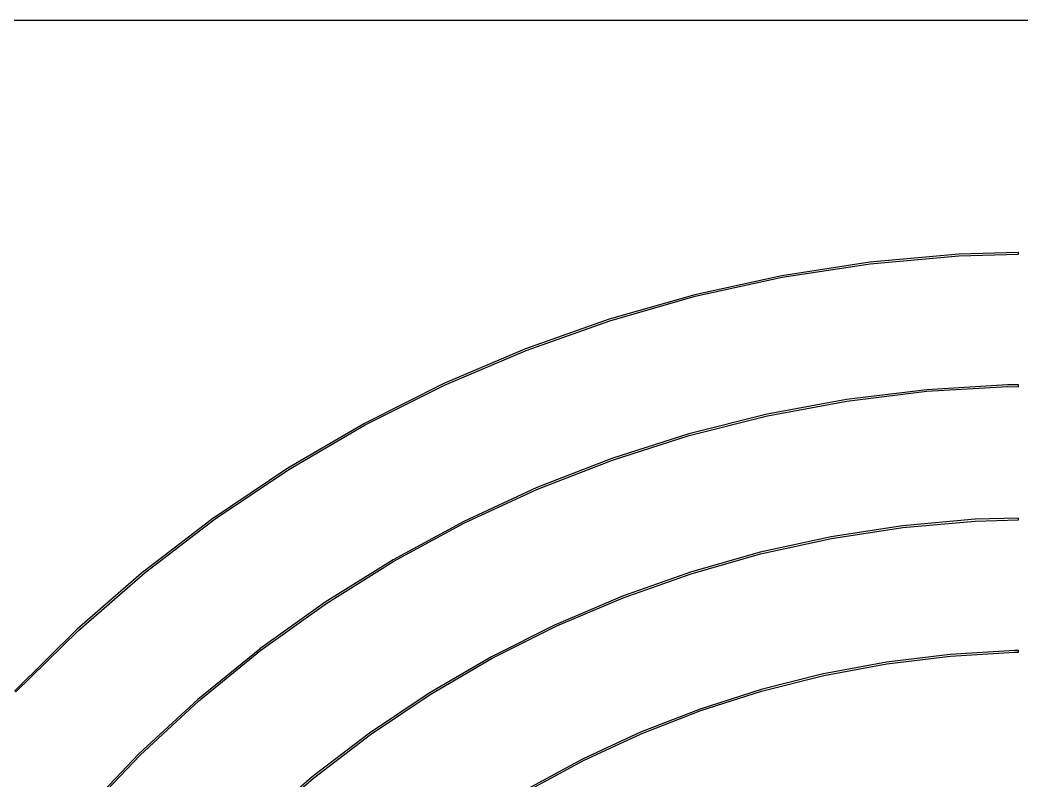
# Model space of a CAD drawing. Extents: x 1.97 to 5.91, y -5.91 to -1.97.
# Drawn here: x 2.75 to 3.937, y -2.87 to -1.969 of the extents above; entities that cross this region are included whole.
import ezdxf

# ---------------------------------------------------------------- set-up
doc = ezdxf.new("R2010")
doc.units = 0
doc.header["$MEASUREMENT"] = 0
doc.layers.add('WHITE', color=7, linetype='CONTINUOUS')

msp = doc.modelspace()

# ---------------------------------------------------------------- linework, layer by layer
at = {"layer": 'WHITE', "linetype": 'CONTINUOUS'}
for p, q in [((1.9685, -1.9685), (5.9055, -1.9685)), ((3.9331, -2.2439), (3.8622, -2.2459)), ((3.9331, -2.2459), (3.9331, -2.2439)), ((3.7568, -2.2554), (3.6525, -2.2715)), ((3.7568, -2.2554), (3.7568, -2.2554)), ((3.7569, -2.2554), (3.7568, -2.2554)), ((3.8621, -2.2459), (3.7569, -2.2554)), ((3.7569, -2.2554), (3.7569, -2.2554)), ((3.7571, -2.2574), (3.8623, -2.2478)), ((3.8621, -2.2459), (3.8621, -2.2459)), ((3.8622, -2.2459), (3.8621, -2.2459)), ((3.8623, -2.2478), (3.9331, -2.2459)), ((3.6528, -2.2734), (3.7571, -2.2574)), ((3.6524, -2.2715), (3.5494, -2.294)), ((3.5498, -2.2959), (3.6528, -2.2734)), ((3.6524, -2.2715), (3.6524, -2.2715)), ((3.6525, -2.2715), (3.6524, -2.2715)), ((3.6525, -2.2715), (3.6525, -2.2715)), ((3.5493, -2.294), (3.4479, -2.3229)), ((3.4485, -2.3248), (3.5498, -2.2959)), ((3.5493, -2.294), (3.5493, -2.294)), ((3.5493, -2.294), (3.5493, -2.294)), ((3.5494, -2.294), (3.5493, -2.294)), ((3.5494, -2.294), (3.5494, -2.294)), ((3.4479, -2.323), (3.3486, -2.3581)), ((3.3493, -2.36), (3.4485, -2.3248)), ((3.4479, -2.3229), (3.4479, -2.323)), ((3.4479, -2.323), (3.4479, -2.323)), ((3.4479, -2.323), (3.4479, -2.323)), ((3.3486, -2.3581), (3.2518, -2.3994)), ((3.2526, -2.4012), (3.3493, -2.36)), ((3.3486, -2.3581), (3.3486, -2.3581)), ((3.3486, -2.3581), (3.3486, -2.3581)), ((3.3486, -2.3581), (3.3486, -2.3581)), ((3.2517, -2.3994), (3.1578, -2.4466)), ((3.1587, -2.4483), (3.2526, -2.4012)), ((3.2518, -2.3994), (3.2517, -2.3994)), ((3.2518, -2.3994), (3.2518, -2.3994)), ((3.2518, -2.3994), (3.2518, -2.3994)), ((3.8242, -2.4066), (3.7291, -2.4182)), ((3.7294, -2.4201), (3.8244, -2.4085)), ((3.8242, -2.4066), (3.8242, -2.4066)), ((3.8243, -2.4066), (3.8242, -2.4066)), ((3.92, -2.401), (3.8243, -2.4066)), ((3.8243, -2.4066), (3.8243, -2.4066)), ((3.8244, -2.4085), (3.9201, -2.4029)), ((3.92, -2.401), (3.92, -2.401)), ((3.9201, -2.401), (3.92, -2.401)), ((3.9331, -2.401), (3.9201, -2.401)), ((3.9201, -2.4029), (3.9331, -2.403)), ((3.9331, -2.403), (3.9331, -2.401)), ((3.7291, -2.4182), (3.635, -2.4356)), ((3.6354, -2.4376), (3.7294, -2.4201)), ((3.7291, -2.4182), (3.7291, -2.4182)), ((3.7291, -2.4182), (3.7291, -2.4182)), ((3.7291, -2.4182), (3.7291, -2.4182)), ((3.6349, -2.4357), (3.5422, -2.459)), ((3.5427, -2.4609), (3.6354, -2.4376)), ((3.6349, -2.4357), (3.6349, -2.4357)), ((3.635, -2.4357), (3.6349, -2.4357)), ((3.635, -2.4356), (3.635, -2.4357)), ((3.1578, -2.4466), (3.0671, -2.4995)), ((3.0681, -2.5012), (3.1587, -2.4483)), ((3.1578, -2.4466), (3.1578, -2.4466)), ((3.1578, -2.4466), (3.1578, -2.4466)), ((3.5421, -2.459), (3.4511, -2.488)), ((3.4518, -2.4899), (3.5427, -2.4609)), ((3.5421, -2.459), (3.5421, -2.459)), ((3.5422, -2.459), (3.5421, -2.459)), ((3.5422, -2.459), (3.5422, -2.459)), ((3.5422, -2.459), (3.5422, -2.459)), ((3.4511, -2.488), (3.3622, -2.5226)), ((3.3629, -2.5244), (3.4518, -2.4899)), ((3.4511, -2.488), (3.4511, -2.488)), ((3.4511, -2.488), (3.4511, -2.488)), ((3.4511, -2.488), (3.4511, -2.488)), ((3.067, -2.4995), (2.9799, -2.5579)), ((2.981, -2.5595), (3.0681, -2.5012)), ((3.067, -2.4995), (3.067, -2.4995)), ((3.0671, -2.4995), (3.067, -2.4995)), ((3.3621, -2.5226), (3.2756, -2.5627)), ((3.2765, -2.5645), (3.3629, -2.5244)), ((3.3621, -2.5226), (3.3621, -2.5226)), ((3.3622, -2.5226), (3.3621, -2.5226)), ((3.3622, -2.5226), (3.3622, -2.5226)), ((2.9798, -2.5579), (2.8966, -2.6216)), ((2.8978, -2.6232), (2.981, -2.5595)), ((2.9798, -2.558), (2.9798, -2.5579)), ((2.9799, -2.5579), (2.9798, -2.558)), ((2.9799, -2.5579), (2.9799, -2.5579)), ((3.2756, -2.5627), (3.1919, -2.6081)), ((3.1928, -2.6098), (3.2765, -2.5645)), ((3.2756, -2.5627), (3.2756, -2.5627)), ((3.2756, -2.5627), (3.2756, -2.5627)), ((3.2756, -2.5627), (3.2756, -2.5627)), ((3.8814, -2.5602), (3.7957, -2.5679)), ((3.7959, -2.5699), (3.8815, -2.5622)), ((3.9331, -2.5588), (3.8814, -2.5602)), ((3.8814, -2.5602), (3.8814, -2.5602)), ((3.8814, -2.5602), (3.8814, -2.5602)), ((3.8815, -2.5622), (3.9331, -2.5608)), ((3.9331, -2.5608), (3.9331, -2.5588)), ((3.7956, -2.5679), (3.7107, -2.581)), ((3.7111, -2.5829), (3.7959, -2.5699)), ((3.7956, -2.5679), (3.7956, -2.5679)), ((3.7957, -2.5679), (3.7956, -2.5679)), ((3.7957, -2.5679), (3.7957, -2.5679)), ((3.7107, -2.581), (3.6268, -2.5993)), ((3.6273, -2.6012), (3.7111, -2.5829)), ((3.7107, -2.581), (3.7107, -2.581)), ((3.7107, -2.581), (3.7107, -2.581)), ((3.7107, -2.581), (3.7107, -2.581)), ((3.6268, -2.5993), (3.5443, -2.6228)), ((3.6268, -2.5993), (3.6268, -2.5993)), ((3.6268, -2.5993), (3.6268, -2.5993)), ((3.6268, -2.5993), (3.6268, -2.5993)), ((3.6268, -2.5993), (3.6268, -2.5993)), ((3.1918, -2.6081), (3.1112, -2.6585)), ((3.1122, -2.6602), (3.1928, -2.6098)), ((3.1918, -2.6081), (3.1918, -2.6081)), ((3.1918, -2.6081), (3.1918, -2.6081)), ((3.1919, -2.6081), (3.1918, -2.6081)), ((3.5449, -2.6246), (3.6273, -2.6012)), ((2.8965, -2.6217), (2.8175, -2.6903)), ((2.8188, -2.6918), (2.8978, -2.6232)), ((2.8966, -2.6216), (2.8965, -2.6217)), ((2.8965, -2.6217), (2.8965, -2.6217)), ((2.8966, -2.6216), (2.8966, -2.6216)), ((3.5443, -2.6228), (3.4636, -2.6513)), ((3.5443, -2.6228), (3.5443, -2.6228)), ((3.5443, -2.6228), (3.5443, -2.6228)), ((3.5443, -2.6228), (3.5443, -2.6228)), ((3.4642, -2.6532), (3.5449, -2.6246)), ((3.1111, -2.6585), (3.0338, -2.7138)), ((3.1111, -2.6585), (3.1111, -2.6585)), ((3.1112, -2.6585), (3.1111, -2.6585)), ((3.4635, -2.6513), (3.3848, -2.6848)), ((3.3856, -2.6866), (3.4642, -2.6532)), ((3.4635, -2.6514), (3.4635, -2.6513)), ((3.4636, -2.6513), (3.4635, -2.6514)), ((3.4636, -2.6513), (3.4636, -2.6513)), ((3.035, -2.7154), (3.1122, -2.6602)), ((2.8175, -2.6904), (2.7429, -2.7638)), ((2.7443, -2.7652), (2.8188, -2.6918)), ((2.8175, -2.6903), (2.8175, -2.6903)), ((2.8175, -2.6903), (2.8175, -2.6904)), ((3.3847, -2.6849), (3.3084, -2.7232)), ((3.3093, -2.7249), (3.3856, -2.6866)), ((3.3848, -2.6848), (3.3847, -2.6849)), ((3.3847, -2.6849), (3.3847, -2.6849)), ((3.3848, -2.6848), (3.3848, -2.6848)), ((3.0338, -2.7139), (2.9602, -2.7738)), ((2.9615, -2.7753), (3.035, -2.7154)), ((3.0338, -2.7138), (3.0338, -2.7138)), ((3.0338, -2.7138), (3.0338, -2.7139)), ((3.0338, -2.7139), (3.0338, -2.7139)), ((3.9282, -2.7158), (3.8521, -2.7203)), ((3.8523, -2.7222), (3.9283, -2.7177)), ((3.9282, -2.7158), (3.9282, -2.7158)), ((3.9283, -2.7158), (3.9282, -2.7158)), ((3.9331, -2.7158), (3.9283, -2.7158)), ((3.9283, -2.7177), (3.9331, -2.7177)), ((3.9331, -2.7177), (3.9331, -2.7158)), ((3.3083, -2.7232), (3.2346, -2.7661)), ((3.2356, -2.7678), (3.3093, -2.7249)), ((3.3084, -2.7232), (3.3083, -2.7232)), ((3.3084, -2.7232), (3.3084, -2.7232)), ((3.7764, -2.7295), (3.7017, -2.7434)), ((3.7764, -2.7295), (3.7764, -2.7295)), ((3.7765, -2.7295), (3.7764, -2.7295)), ((3.8521, -2.7203), (3.7765, -2.7295)), ((3.7765, -2.7295), (3.7765, -2.7295)), ((3.7768, -2.7314), (3.8523, -2.7222)), ((3.8521, -2.7203), (3.8521, -2.7203)), ((3.8521, -2.7203), (3.8521, -2.7203)), ((3.8521, -2.7203), (3.8521, -2.7203)), ((3.7021, -2.7453), (3.7768, -2.7314)), ((3.7016, -2.7434), (3.628, -2.7619)), ((3.6285, -2.7639), (3.7021, -2.7453)), ((3.7016, -2.7434), (3.7016, -2.7434)), ((3.7017, -2.7434), (3.7016, -2.7434)), ((3.7017, -2.7434), (3.7017, -2.7434)), ((3.2346, -2.7662), (3.1637, -2.8136)), ((3.2346, -2.7661), (3.2346, -2.7662)), ((3.2346, -2.7662), (3.2346, -2.7662)), ((3.6279, -2.762), (3.5557, -2.785)), ((3.5563, -2.7869), (3.6285, -2.7639)), ((3.6279, -2.762), (3.6279, -2.762)), ((3.628, -2.762), (3.6279, -2.762)), ((3.628, -2.7619), (3.628, -2.762)), ((3.628, -2.762), (3.628, -2.762)), ((2.9602, -2.7739), (2.8906, -2.8383)), ((2.8919, -2.8397), (2.9615, -2.7753)), ((2.9602, -2.7738), (2.9602, -2.7738)), ((2.9602, -2.7738), (2.9602, -2.7739)), ((2.9602, -2.7739), (2.9602, -2.7739)), ((3.1649, -2.8152), (3.2356, -2.7678)), ((3.5556, -2.7851), (3.4851, -2.8126)), ((3.4858, -2.8144), (3.5563, -2.7869)), ((3.5557, -2.785), (3.5556, -2.7851)), ((3.5556, -2.7851), (3.5556, -2.7851)), ((3.5557, -2.785), (3.5557, -2.785)), ((3.1637, -2.8136), (3.096, -2.8653)), ((3.1637, -2.8136), (3.1637, -2.8136)), ((3.1637, -2.8136), (3.1637, -2.8136)), ((3.1637, -2.8136), (3.1637, -2.8136)), ((3.485, -2.8126), (3.4164, -2.8444)), ((3.485, -2.8126), (3.485, -2.8126)), ((3.4851, -2.8126), (3.485, -2.8126)), ((3.4851, -2.8126), (3.4851, -2.8126)), ((3.0973, -2.8669), (3.1649, -2.8152)), ((3.4172, -2.8462), (3.4858, -2.8144)), ((2.8905, -2.8383), (2.8251, -2.9068)), ((2.8266, -2.9082), (2.8919, -2.8397)), ((2.8905, -2.8383), (2.8905, -2.8383)), ((2.8906, -2.8383), (2.8905, -2.8383)), ((2.8906, -2.8383), (2.8906, -2.8383)), ((3.4163, -2.8444), (3.3499, -2.8804)), ((3.3509, -2.8821), (3.4172, -2.8462)), ((3.4163, -2.8444), (3.4163, -2.8444)), ((3.4164, -2.8444), (3.4163, -2.8444)), ((3.4164, -2.8444), (3.4164, -2.8444)), ((3.096, -2.8654), (3.0318, -2.9211)), ((3.0331, -2.9226), (3.0973, -2.8669)), ((3.096, -2.8653), (3.0961, -2.8653)), ((3.0961, -2.8653), (3.096, -2.8654)), ((3.096, -2.8654), (3.096, -2.8654))]:
    msp.add_line(p, q, dxfattribs=at)

doc.saveas('drawing.dxf')
